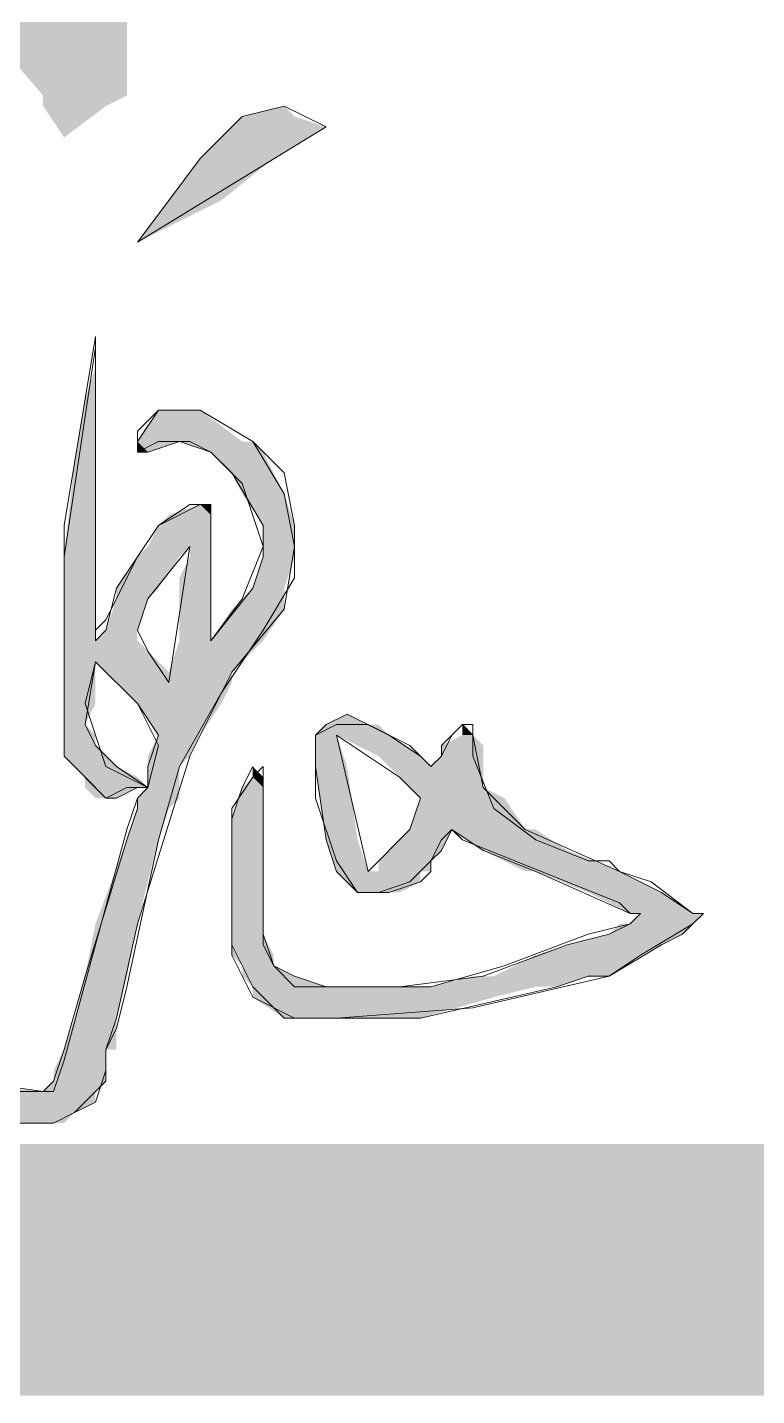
# Model space of a CAD drawing. Header units: inches. Extents: x 20 to 409, y 5 to 283.
# Drawn here: x 278.24 to 281.19, y 5.1 to 10.62 of the extents above; entities that cross this region are included whole.
import ezdxf

# ---------------------------------------------------------------- set-up
doc = ezdxf.new("R2010")
doc.units = ezdxf.units.IN
doc.header["$MEASUREMENT"] = 0
doc.layers.add('C00-00-00', color=7, linetype='Continuous')

msp = doc.modelspace()

# ---------------------------------------------------------------- hatches: boundary and pattern name
at = {"layer": 'C00-00-00'}
h = msp.add_hatch(color=0, dxfattribs=at)
h.dxf.hatch_style = 2
h.paths.add_polyline_path([(278.0544, 10.6433), (278.3084, 10.3469), (278.6471, 10.3469)])
h = msp.add_hatch(color=0, dxfattribs=at)
h.dxf.hatch_style = 2
h.paths.add_polyline_path([(278.0544, 10.6433), (278.6471, 10.6433), (278.6471, 10.3469)])
h = msp.add_hatch(color=0, dxfattribs=at)
h.dxf.hatch_style = 2
h.paths.add_polyline_path([(278.3084, 10.3469), (278.3084, 10.3046), (278.5624, 10.3046)])
h = msp.add_hatch(color=0, dxfattribs=at)
h.dxf.hatch_style = 2
h.paths.add_polyline_path([(278.3084, 10.3469), (278.6471, 10.3469), (278.5624, 10.3046)])
h = msp.add_hatch(color=0, dxfattribs=at)
h.dxf.hatch_style = 2
h.paths.add_polyline_path([(278.3084, 10.3046), (278.5624, 10.3046), (278.3931, 10.1776)])
h = msp.add_hatch(color=0, dxfattribs=at)
h.dxf.hatch_style = 2
h.paths.add_polyline_path([(279.2821, 10.3046), (279.1128, 10.2623), (279.3244, 10.2623)])
h = msp.add_hatch(color=0, dxfattribs=at)
h.dxf.hatch_style = 2
h.paths.add_polyline_path([(279.1128, 10.2623), (279.0704, 10.2199), (279.4514, 10.2199)])
h = msp.add_hatch(color=0, dxfattribs=at)
h.dxf.hatch_style = 2
h.paths.add_polyline_path([(279.1128, 10.2623), (279.3244, 10.2623), (279.4514, 10.2199)])
h = msp.add_hatch(color=0, dxfattribs=at)
h.dxf.hatch_style = 2
h.paths.add_polyline_path([(279.0704, 10.2199), (278.9434, 10.0929), (279.2398, 10.0929)])
h = msp.add_hatch(color=0, dxfattribs=at)
h.dxf.hatch_style = 2
h.paths.add_polyline_path([(279.0704, 10.2199), (279.4514, 10.2199), (279.2398, 10.0929)])
h = msp.add_hatch(color=0, dxfattribs=at)
h.dxf.hatch_style = 2
h.paths.add_polyline_path([(278.9434, 10.0929), (278.8164, 9.9236), (279.0281, 9.9236)])
h = msp.add_hatch(color=0, dxfattribs=at)
h.dxf.hatch_style = 2
h.paths.add_polyline_path([(278.9434, 10.0929), (279.2398, 10.0929), (279.0281, 9.9236)])
h = msp.add_hatch(color=0, dxfattribs=at)
h.dxf.hatch_style = 2
h.paths.add_polyline_path([(278.8164, 9.9236), (279.0281, 9.9236), (278.6894, 9.7543)])
h = msp.add_hatch(color=0, dxfattribs=at)
h.dxf.hatch_style = 2
h.paths.add_polyline_path([(278.5201, 9.2463), (278.4778, 9.1193), (278.5201, 9.1193)])
h = msp.add_hatch(color=0, dxfattribs=at)
h.dxf.hatch_style = 2
h.paths.add_polyline_path([(278.4778, 9.1193), (278.4354, 8.8653), (278.5201, 8.8653)])
h = msp.add_hatch(color=0, dxfattribs=at)
h.dxf.hatch_style = 2
h.paths.add_polyline_path([(278.4778, 9.1193), (278.5201, 9.1193), (278.5201, 8.8653)])
h = msp.add_hatch(color=0, dxfattribs=at)
h.dxf.hatch_style = 2
h.paths.add_polyline_path([(278.7741, 9.0769), (278.6894, 8.9499), (279.1128, 8.9499)])
h = msp.add_hatch(color=0, dxfattribs=at)
h.dxf.hatch_style = 2
h.paths.add_polyline_path([(278.7741, 9.0769), (278.9434, 9.0769), (279.1128, 8.9499)])
h = msp.add_hatch(color=0, dxfattribs=at)
h.dxf.hatch_style = 2
h.paths.add_polyline_path([(278.6894, 8.9499), (278.6894, 8.9076), (278.7318, 8.9076)])
h = msp.add_hatch(color=0, dxfattribs=at)
h.dxf.hatch_style = 2
h.paths.add_polyline_path([(278.6894, 8.9499), (278.8588, 8.9499), (278.7318, 8.9076)])
h = msp.add_hatch(color=0, dxfattribs=at)
h.dxf.hatch_style = 2
h.paths.add_polyline_path([(278.8588, 8.9499), (278.9858, 8.9076), (279.1974, 8.9076)])
h = msp.add_hatch(color=0, dxfattribs=at)
h.dxf.hatch_style = 2
h.paths.add_polyline_path([(278.8588, 8.9499), (279.1551, 8.9499), (279.1974, 8.9076)])
h = msp.add_hatch(color=0, dxfattribs=at)
h.dxf.hatch_style = 2
h.paths.add_polyline_path([(278.9858, 8.9076), (279.0704, 8.8229), (279.2398, 8.8229)])
h = msp.add_hatch(color=0, dxfattribs=at)
h.dxf.hatch_style = 2
h.paths.add_polyline_path([(278.9858, 8.9076), (279.1974, 8.9076), (279.2398, 8.8229)])
h = msp.add_hatch(color=0, dxfattribs=at)
h.dxf.hatch_style = 2
h.paths.add_polyline_path([(278.4354, 8.8653), (278.3931, 8.4843), (278.5201, 8.4843)])
h = msp.add_hatch(color=0, dxfattribs=at)
h.dxf.hatch_style = 2
h.paths.add_polyline_path([(278.4354, 8.8653), (278.5201, 8.8653), (278.5201, 8.4843)])
h = msp.add_hatch(color=0, dxfattribs=at)
h.dxf.hatch_style = 2
h.paths.add_polyline_path([(279.0704, 8.8229), (279.1128, 8.7383), (279.2821, 8.7383)])
h = msp.add_hatch(color=0, dxfattribs=at)
h.dxf.hatch_style = 2
h.paths.add_polyline_path([(279.0704, 8.8229), (279.2398, 8.8229), (279.2821, 8.7383)])
h = msp.add_hatch(color=0, dxfattribs=at)
h.dxf.hatch_style = 2
h.paths.add_polyline_path([(279.1128, 8.7383), (279.1974, 8.6113), (279.3244, 8.6113)])
h = msp.add_hatch(color=0, dxfattribs=at)
h.dxf.hatch_style = 2
h.paths.add_polyline_path([(279.1128, 8.7383), (279.2821, 8.7383), (279.3244, 8.6113)])
h = msp.add_hatch(color=0, dxfattribs=at)
h.dxf.hatch_style = 2
h.paths.add_polyline_path([(278.9434, 8.6959), (278.8164, 8.6536), (278.9858, 8.6536)])
h = msp.add_hatch(color=0, dxfattribs=at)
h.dxf.hatch_style = 2
h.paths.add_polyline_path([(278.9434, 8.6959), (278.9858, 8.6959), (278.9858, 8.6536)])
h = msp.add_hatch(color=0, dxfattribs=at)
h.dxf.hatch_style = 2
h.paths.add_polyline_path([(278.8164, 8.6536), (278.7741, 8.6113), (278.9858, 8.6113)])
h = msp.add_hatch(color=0, dxfattribs=at)
h.dxf.hatch_style = 2
h.paths.add_polyline_path([(278.8164, 8.6536), (278.9858, 8.6536), (278.9858, 8.6113)])
h = msp.add_hatch(color=0, dxfattribs=at)
h.dxf.hatch_style = 2
h.paths.add_polyline_path([(278.7741, 8.6113), (278.7318, 8.5266), (278.9858, 8.5266)])
h = msp.add_hatch(color=0, dxfattribs=at)
h.dxf.hatch_style = 2
h.paths.add_polyline_path([(278.7741, 8.6113), (278.9858, 8.6113), (278.9858, 8.5266)])
h = msp.add_hatch(color=0, dxfattribs=at)
h.dxf.hatch_style = 2
h.paths.add_polyline_path([(279.1974, 8.6113), (279.1974, 8.5266), (279.3244, 8.5266)])
h = msp.add_hatch(color=0, dxfattribs=at)
h.dxf.hatch_style = 2
h.paths.add_polyline_path([(279.1974, 8.6113), (279.3244, 8.6113), (279.3244, 8.5266)])
h = msp.add_hatch(color=0, dxfattribs=at)
h.dxf.hatch_style = 2
h.paths.add_polyline_path([(278.7318, 8.5266), (278.6894, 8.4843), (278.8588, 8.4843)])
h = msp.add_hatch(color=0, dxfattribs=at)
h.dxf.hatch_style = 2
h.paths.add_polyline_path([(278.7318, 8.5266), (278.9011, 8.5266), (278.8588, 8.4843)])
h = msp.add_hatch(color=0, dxfattribs=at)
h.dxf.hatch_style = 2
h.paths.add_polyline_path([(278.9011, 8.5266), (278.9011, 8.4843), (278.9858, 8.4843)])
h = msp.add_hatch(color=0, dxfattribs=at)
h.dxf.hatch_style = 2
h.paths.add_polyline_path([(278.9011, 8.5266), (278.9858, 8.5266), (278.9858, 8.4843)])
h = msp.add_hatch(color=0, dxfattribs=at)
h.dxf.hatch_style = 2
h.paths.add_polyline_path([(279.1974, 8.5266), (279.1974, 8.4843), (279.3244, 8.4843)])
h = msp.add_hatch(color=0, dxfattribs=at)
h.dxf.hatch_style = 2
h.paths.add_polyline_path([(279.1974, 8.5266), (279.3244, 8.5266), (279.3244, 8.4843)])
h = msp.add_hatch(color=0, dxfattribs=at)
h.dxf.hatch_style = 2
h.paths.add_polyline_path([(278.3931, 8.4843), (278.3931, 8.3573), (278.5201, 8.3573)])
h = msp.add_hatch(color=0, dxfattribs=at)
h.dxf.hatch_style = 2
h.paths.add_polyline_path([(278.3931, 8.4843), (278.5201, 8.4843), (278.5201, 8.3573)])
h = msp.add_hatch(color=0, dxfattribs=at)
h.dxf.hatch_style = 2
h.paths.add_polyline_path([(278.6894, 8.4843), (278.6048, 8.3573), (278.7741, 8.3573)])
h = msp.add_hatch(color=0, dxfattribs=at)
h.dxf.hatch_style = 2
h.paths.add_polyline_path([(278.6894, 8.4843), (278.8588, 8.4843), (278.7741, 8.3573)])
h = msp.add_hatch(color=0, dxfattribs=at)
h.dxf.hatch_style = 2
h.paths.add_polyline_path([(278.9011, 8.4843), (278.8588, 8.3996), (278.9858, 8.3996)])
h = msp.add_hatch(color=0, dxfattribs=at)
h.dxf.hatch_style = 2
h.paths.add_polyline_path([(278.9011, 8.4843), (278.9858, 8.4843), (278.9858, 8.3996)])
h = msp.add_hatch(color=0, dxfattribs=at)
h.dxf.hatch_style = 2
h.paths.add_polyline_path([(279.1974, 8.4843), (279.1551, 8.3573), (279.2821, 8.3573)])
h = msp.add_hatch(color=0, dxfattribs=at)
h.dxf.hatch_style = 2
h.paths.add_polyline_path([(279.1974, 8.4843), (279.3244, 8.4843), (279.2821, 8.3573)])
h = msp.add_hatch(color=0, dxfattribs=at)
h.dxf.hatch_style = 2
h.paths.add_polyline_path([(278.8588, 8.3996), (278.8588, 8.1456), (278.9858, 8.1456)])
h = msp.add_hatch(color=0, dxfattribs=at)
h.dxf.hatch_style = 2
h.paths.add_polyline_path([(278.8588, 8.3996), (278.9858, 8.3996), (278.9858, 8.1456)])
h = msp.add_hatch(color=0, dxfattribs=at)
h.dxf.hatch_style = 2
h.paths.add_polyline_path([(278.3931, 8.3573), (278.3931, 8.3149), (278.5201, 8.3149)])
h = msp.add_hatch(color=0, dxfattribs=at)
h.dxf.hatch_style = 2
h.paths.add_polyline_path([(278.3931, 8.3573), (278.5201, 8.3573), (278.5201, 8.3149)])
h = msp.add_hatch(color=0, dxfattribs=at)
h.dxf.hatch_style = 2
h.paths.add_polyline_path([(278.6048, 8.3573), (278.6048, 8.3149), (278.7318, 8.3149)])
h = msp.add_hatch(color=0, dxfattribs=at)
h.dxf.hatch_style = 2
h.paths.add_polyline_path([(278.6048, 8.3573), (278.7741, 8.3573), (278.7318, 8.3149)])
h = msp.add_hatch(color=0, dxfattribs=at)
h.dxf.hatch_style = 2
h.paths.add_polyline_path([(279.1551, 8.3573), (279.0704, 8.2726), (279.2821, 8.2726)])
h = msp.add_hatch(color=0, dxfattribs=at)
h.dxf.hatch_style = 2
h.paths.add_polyline_path([(279.1551, 8.3573), (279.2821, 8.3573), (279.2821, 8.2726)])
h = msp.add_hatch(color=0, dxfattribs=at)
h.dxf.hatch_style = 2
h.paths.add_polyline_path([(278.3931, 8.3149), (278.3931, 8.2303), (278.5201, 8.2303)])
h = msp.add_hatch(color=0, dxfattribs=at)
h.dxf.hatch_style = 2
h.paths.add_polyline_path([(278.3931, 8.3149), (278.5201, 8.3149), (278.5201, 8.2303)])
h = msp.add_hatch(color=0, dxfattribs=at)
h.dxf.hatch_style = 2
h.paths.add_polyline_path([(278.6048, 8.3149), (278.5624, 8.1879), (278.6894, 8.1879)])
h = msp.add_hatch(color=0, dxfattribs=at)
h.dxf.hatch_style = 2
h.paths.add_polyline_path([(278.6048, 8.3149), (278.7318, 8.3149), (278.6894, 8.1879)])
h = msp.add_hatch(color=0, dxfattribs=at)
h.dxf.hatch_style = 2
h.paths.add_polyline_path([(279.0704, 8.2726), (278.9858, 8.1456), (279.1974, 8.1456)])
h = msp.add_hatch(color=0, dxfattribs=at)
h.dxf.hatch_style = 2
h.paths.add_polyline_path([(279.0704, 8.2726), (279.2821, 8.2726), (279.1974, 8.1456)])
h = msp.add_hatch(color=0, dxfattribs=at)
h.dxf.hatch_style = 2
h.paths.add_polyline_path([(278.3931, 8.2303), (278.3931, 8.1456), (278.5201, 8.1456)])
h = msp.add_hatch(color=0, dxfattribs=at)
h.dxf.hatch_style = 2
h.paths.add_polyline_path([(278.3931, 8.2303), (278.5201, 8.2303), (278.5201, 8.1456)])
h = msp.add_hatch(color=0, dxfattribs=at)
h.dxf.hatch_style = 2
h.paths.add_polyline_path([(278.5624, 8.1879), (278.5201, 8.1456), (278.6894, 8.1456)])
h = msp.add_hatch(color=0, dxfattribs=at)
h.dxf.hatch_style = 2
h.paths.add_polyline_path([(278.5624, 8.1879), (278.6894, 8.1879), (278.6894, 8.1456)])
h = msp.add_hatch(color=0, dxfattribs=at)
h.dxf.hatch_style = 2
h.paths.add_polyline_path([(278.3931, 8.1456), (278.3931, 8.1033), (278.7318, 8.1033)])
h = msp.add_hatch(color=0, dxfattribs=at)
h.dxf.hatch_style = 2
h.paths.add_polyline_path([(278.3931, 8.1456), (278.6894, 8.1456), (278.7318, 8.1033)])
h = msp.add_hatch(color=0, dxfattribs=at)
h.dxf.hatch_style = 2
h.paths.add_polyline_path([(278.8588, 8.1456), (278.8164, 8.0186), (279.0704, 8.0186)])
h = msp.add_hatch(color=0, dxfattribs=at)
h.dxf.hatch_style = 2
h.paths.add_polyline_path([(278.8588, 8.1456), (279.1974, 8.1456), (279.0704, 8.0186)])
h = msp.add_hatch(color=0, dxfattribs=at)
h.dxf.hatch_style = 2
h.paths.add_polyline_path([(278.3931, 8.1033), (278.3931, 8.0609), (278.7741, 8.0609)])
h = msp.add_hatch(color=0, dxfattribs=at)
h.dxf.hatch_style = 2
h.paths.add_polyline_path([(278.3931, 8.1033), (278.7318, 8.1033), (278.7741, 8.0609)])
h = msp.add_hatch(color=0, dxfattribs=at)
h.dxf.hatch_style = 2
h.paths.add_polyline_path([(278.3931, 8.0609), (278.3931, 8.0186), (278.5201, 8.0186)])
h = msp.add_hatch(color=0, dxfattribs=at)
h.dxf.hatch_style = 2
h.paths.add_polyline_path([(278.3931, 8.0609), (278.5201, 8.0609), (278.5201, 8.0186)])
h = msp.add_hatch(color=0, dxfattribs=at)
h.dxf.hatch_style = 2
h.paths.add_polyline_path([(278.3931, 8.0186), (278.3931, 7.8916), (278.5201, 7.8916)])
h = msp.add_hatch(color=0, dxfattribs=at)
h.dxf.hatch_style = 2
h.paths.add_polyline_path([(278.3931, 8.0186), (278.5201, 8.0186), (278.5201, 7.8916)])
h = msp.add_hatch(color=0, dxfattribs=at)
h.dxf.hatch_style = 2
h.paths.add_polyline_path([(278.5201, 8.0609), (278.5624, 8.0186), (278.8164, 8.0186)])
h = msp.add_hatch(color=0, dxfattribs=at)
h.dxf.hatch_style = 2
h.paths.add_polyline_path([(278.5201, 8.0609), (278.7741, 8.0609), (278.8164, 8.0186)])
h = msp.add_hatch(color=0, dxfattribs=at)
h.dxf.hatch_style = 2
h.paths.add_polyline_path([(278.5624, 8.0186), (278.6048, 7.9763), (278.8164, 7.9763)])
h = msp.add_hatch(color=0, dxfattribs=at)
h.dxf.hatch_style = 2
h.paths.add_polyline_path([(278.5624, 8.0186), (278.8164, 8.0186), (278.8164, 7.9763)])
h = msp.add_hatch(color=0, dxfattribs=at)
h.dxf.hatch_style = 2
h.paths.add_polyline_path([(278.8164, 8.0186), (278.8164, 7.9763), (279.0704, 7.9763)])
h = msp.add_hatch(color=0, dxfattribs=at)
h.dxf.hatch_style = 2
h.paths.add_polyline_path([(278.8164, 8.0186), (279.0704, 8.0186), (279.0704, 7.9763)])
h = msp.add_hatch(color=0, dxfattribs=at)
h.dxf.hatch_style = 2
h.paths.add_polyline_path([(278.6048, 7.9763), (278.6894, 7.8916), (279.0281, 7.8916)])
h = msp.add_hatch(color=0, dxfattribs=at)
h.dxf.hatch_style = 2
h.paths.add_polyline_path([(278.6048, 7.9763), (279.0704, 7.9763), (279.0281, 7.8916)])
h = msp.add_hatch(color=0, dxfattribs=at)
h.dxf.hatch_style = 2
h.paths.add_polyline_path([(278.3931, 7.8916), (278.3931, 7.8069), (278.4778, 7.8069)])
h = msp.add_hatch(color=0, dxfattribs=at)
h.dxf.hatch_style = 2
h.paths.add_polyline_path([(278.3931, 7.8916), (278.5201, 7.8916), (278.4778, 7.8069)])
h = msp.add_hatch(color=0, dxfattribs=at)
h.dxf.hatch_style = 2
h.paths.add_polyline_path([(278.6894, 7.8916), (278.7741, 7.7646), (278.9434, 7.7646)])
h = msp.add_hatch(color=0, dxfattribs=at)
h.dxf.hatch_style = 2
h.paths.add_polyline_path([(278.6894, 7.8916), (279.0281, 7.8916), (278.9434, 7.7646)])
h = msp.add_hatch(color=0, dxfattribs=at)
h.dxf.hatch_style = 2
h.paths.add_polyline_path([(279.5361, 7.8493), (279.4514, 7.8069), (279.6208, 7.8069)])
h = msp.add_hatch(color=0, dxfattribs=at)
h.dxf.hatch_style = 2
h.paths.add_polyline_path([(278.3931, 7.8069), (278.3931, 7.7646), (278.5201, 7.7646)])
h = msp.add_hatch(color=0, dxfattribs=at)
h.dxf.hatch_style = 2
h.paths.add_polyline_path([(278.3931, 7.8069), (278.4778, 7.8069), (278.5201, 7.7646)])
h = msp.add_hatch(color=0, dxfattribs=at)
h.dxf.hatch_style = 2
h.paths.add_polyline_path([(279.4514, 7.8069), (279.4091, 7.7646), (279.7054, 7.7646)])
h = msp.add_hatch(color=0, dxfattribs=at)
h.dxf.hatch_style = 2
h.paths.add_polyline_path([(279.4514, 7.8069), (279.6631, 7.8069), (279.7054, 7.7646)])
h = msp.add_hatch(color=0, dxfattribs=at)
h.dxf.hatch_style = 2
h.paths.add_polyline_path([(280.0018, 7.8069), (280.0018, 7.7646), (280.0441, 7.7646)])
h = msp.add_hatch(color=0, dxfattribs=at)
h.dxf.hatch_style = 2
h.paths.add_polyline_path([(278.3931, 7.7646), (278.3931, 7.7223), (278.5201, 7.7223)])
h = msp.add_hatch(color=0, dxfattribs=at)
h.dxf.hatch_style = 2
h.paths.add_polyline_path([(278.3931, 7.7646), (278.5201, 7.7646), (278.5201, 7.7223)])
h = msp.add_hatch(color=0, dxfattribs=at)
h.dxf.hatch_style = 2
h.paths.add_polyline_path([(278.7741, 7.7646), (278.7318, 7.6799), (278.9011, 7.6799)])
h = msp.add_hatch(color=0, dxfattribs=at)
h.dxf.hatch_style = 2
h.paths.add_polyline_path([(278.7741, 7.7646), (278.9434, 7.7646), (278.9011, 7.6799)])
h = msp.add_hatch(color=0, dxfattribs=at)
h.dxf.hatch_style = 2
h.paths.add_polyline_path([(279.4091, 7.7646), (279.4091, 7.6376), (279.5361, 7.6376)])
h = msp.add_hatch(color=0, dxfattribs=at)
h.dxf.hatch_style = 2
h.paths.add_polyline_path([(279.4091, 7.7646), (279.4938, 7.7646), (279.5361, 7.6376)])
h = msp.add_hatch(color=0, dxfattribs=at)
h.dxf.hatch_style = 2
h.paths.add_polyline_path([(279.4938, 7.7646), (279.6631, 7.6799), (279.8324, 7.6799)])
h = msp.add_hatch(color=0, dxfattribs=at)
h.dxf.hatch_style = 2
h.paths.add_polyline_path([(279.4938, 7.7646), (279.7054, 7.7646), (279.8324, 7.6799)])
h = msp.add_hatch(color=0, dxfattribs=at)
h.dxf.hatch_style = 2
h.paths.add_polyline_path([(280.0018, 7.7646), (279.9171, 7.7223), (280.0864, 7.7223)])
h = msp.add_hatch(color=0, dxfattribs=at)
h.dxf.hatch_style = 2
h.paths.add_polyline_path([(280.0018, 7.7646), (280.0441, 7.7646), (280.0864, 7.7223)])
h = msp.add_hatch(color=0, dxfattribs=at)
h.dxf.hatch_style = 2
h.paths.add_polyline_path([(278.3931, 7.7223), (278.3931, 7.6799), (278.5624, 7.6799)])
h = msp.add_hatch(color=0, dxfattribs=at)
h.dxf.hatch_style = 2
h.paths.add_polyline_path([(278.3931, 7.7223), (278.5201, 7.7223), (278.5624, 7.6799)])
h = msp.add_hatch(color=0, dxfattribs=at)
h.dxf.hatch_style = 2
h.paths.add_polyline_path([(278.3931, 7.6799), (278.4354, 7.6376), (278.6048, 7.6376)])
h = msp.add_hatch(color=0, dxfattribs=at)
h.dxf.hatch_style = 2
h.paths.add_polyline_path([(278.3931, 7.6799), (278.5624, 7.6799), (278.6048, 7.6376)])
h = msp.add_hatch(color=0, dxfattribs=at)
h.dxf.hatch_style = 2
h.paths.add_polyline_path([(278.7318, 7.6799), (278.7318, 7.6376), (278.8588, 7.6376)])
h = msp.add_hatch(color=0, dxfattribs=at)
h.dxf.hatch_style = 2
h.paths.add_polyline_path([(278.7318, 7.6799), (278.9011, 7.6799), (278.8588, 7.6376)])
h = msp.add_hatch(color=0, dxfattribs=at)
h.dxf.hatch_style = 2
h.paths.add_polyline_path([(279.6631, 7.6799), (279.7054, 7.6376), (279.8748, 7.6376)])
h = msp.add_hatch(color=0, dxfattribs=at)
h.dxf.hatch_style = 2
h.paths.add_polyline_path([(279.6631, 7.6799), (279.8324, 7.6799), (279.8748, 7.6376)])
h = msp.add_hatch(color=0, dxfattribs=at)
h.dxf.hatch_style = 2
h.paths.add_polyline_path([(279.9171, 7.6799), (279.8748, 7.6376), (280.0864, 7.6376)])
h = msp.add_hatch(color=0, dxfattribs=at)
h.dxf.hatch_style = 2
h.paths.add_polyline_path([(279.9171, 7.7223), (279.9171, 7.6799), (280.0864, 7.6799)])
h = msp.add_hatch(color=0, dxfattribs=at)
h.dxf.hatch_style = 2
h.paths.add_polyline_path([(279.9171, 7.7223), (280.0864, 7.7223), (280.0864, 7.6799)])
h = msp.add_hatch(color=0, dxfattribs=at)
h.dxf.hatch_style = 2
h.paths.add_polyline_path([(279.9171, 7.6799), (280.0864, 7.6799), (280.0864, 7.6376)])
h = msp.add_hatch(color=0, dxfattribs=at)
h.dxf.hatch_style = 2
h.paths.add_polyline_path([(278.4354, 7.6376), (278.4778, 7.5953), (278.6894, 7.5953)])
h = msp.add_hatch(color=0, dxfattribs=at)
h.dxf.hatch_style = 2
h.paths.add_polyline_path([(278.4354, 7.6376), (278.6048, 7.6376), (278.6894, 7.5953)])
h = msp.add_hatch(color=0, dxfattribs=at)
h.dxf.hatch_style = 2
h.paths.add_polyline_path([(278.7318, 7.6376), (278.7318, 7.5529), (278.8588, 7.5529)])
h = msp.add_hatch(color=0, dxfattribs=at)
h.dxf.hatch_style = 2
h.paths.add_polyline_path([(278.7318, 7.6376), (278.8588, 7.6376), (278.8588, 7.5529)])
h = msp.add_hatch(color=0, dxfattribs=at)
h.dxf.hatch_style = 2
h.paths.add_polyline_path([(279.1551, 7.6376), (279.1551, 7.5953), (279.1974, 7.5953)])
h = msp.add_hatch(color=0, dxfattribs=at)
h.dxf.hatch_style = 2
h.paths.add_polyline_path([(279.4091, 7.6376), (279.4514, 7.3413), (279.5784, 7.3413)])
h = msp.add_hatch(color=0, dxfattribs=at)
h.dxf.hatch_style = 2
h.paths.add_polyline_path([(279.4091, 7.6376), (279.5361, 7.6376), (279.5784, 7.3413)])
h = msp.add_hatch(color=0, dxfattribs=at)
h.dxf.hatch_style = 2
h.paths.add_polyline_path([(279.7054, 7.6376), (279.7478, 7.5953), (280.0864, 7.5953)])
h = msp.add_hatch(color=0, dxfattribs=at)
h.dxf.hatch_style = 2
h.paths.add_polyline_path([(279.7054, 7.6376), (280.0864, 7.6376), (280.0864, 7.5953)])
h = msp.add_hatch(color=0, dxfattribs=at)
h.dxf.hatch_style = 2
h.paths.add_polyline_path([(278.4778, 7.5953), (278.4778, 7.5529), (278.7318, 7.5529)])
h = msp.add_hatch(color=0, dxfattribs=at)
h.dxf.hatch_style = 2
h.paths.add_polyline_path([(278.4778, 7.5953), (278.6894, 7.5953), (278.7318, 7.5529)])
h = msp.add_hatch(color=0, dxfattribs=at)
h.dxf.hatch_style = 2
h.paths.add_polyline_path([(279.1551, 7.5953), (279.1128, 7.5529), (279.1974, 7.5529)])
h = msp.add_hatch(color=0, dxfattribs=at)
h.dxf.hatch_style = 2
h.paths.add_polyline_path([(279.1551, 7.5953), (279.1974, 7.5953), (279.1974, 7.5529)])
h = msp.add_hatch(color=0, dxfattribs=at)
h.dxf.hatch_style = 2
h.paths.add_polyline_path([(279.7478, 7.5953), (279.7901, 7.5529), (280.0864, 7.5529)])
h = msp.add_hatch(color=0, dxfattribs=at)
h.dxf.hatch_style = 2
h.paths.add_polyline_path([(279.7478, 7.5953), (280.0864, 7.5953), (280.0864, 7.5529)])
h = msp.add_hatch(color=0, dxfattribs=at)
h.dxf.hatch_style = 2
h.paths.add_polyline_path([(278.4778, 7.5529), (278.5201, 7.5106), (278.6048, 7.5106)])
h = msp.add_hatch(color=0, dxfattribs=at)
h.dxf.hatch_style = 2
h.paths.add_polyline_path([(278.4778, 7.5529), (278.6894, 7.5529), (278.6048, 7.5106)])
h = msp.add_hatch(color=0, dxfattribs=at)
h.dxf.hatch_style = 2
h.paths.add_polyline_path([(278.7318, 7.5529), (278.6894, 7.5106), (278.8588, 7.5106)])
h = msp.add_hatch(color=0, dxfattribs=at)
h.dxf.hatch_style = 2
h.paths.add_polyline_path([(278.7318, 7.5529), (278.8588, 7.5529), (278.8588, 7.5106)])
h = msp.add_hatch(color=0, dxfattribs=at)
h.dxf.hatch_style = 2
h.paths.add_polyline_path([(279.1128, 7.5529), (279.0704, 7.4259), (279.1974, 7.4259)])
h = msp.add_hatch(color=0, dxfattribs=at)
h.dxf.hatch_style = 2
h.paths.add_polyline_path([(279.1128, 7.5529), (279.1974, 7.5529), (279.1974, 7.4259)])
h = msp.add_hatch(color=0, dxfattribs=at)
h.dxf.hatch_style = 2
h.paths.add_polyline_path([(279.7901, 7.5529), (279.8324, 7.5106), (280.1711, 7.5106)])
h = msp.add_hatch(color=0, dxfattribs=at)
h.dxf.hatch_style = 2
h.paths.add_polyline_path([(279.7901, 7.5529), (280.0864, 7.5529), (280.1711, 7.5106)])
h = msp.add_hatch(color=0, dxfattribs=at)
h.dxf.hatch_style = 2
h.paths.add_polyline_path([(278.6894, 7.4683), (278.6471, 7.3413), (278.7741, 7.3413)])
h = msp.add_hatch(color=0, dxfattribs=at)
h.dxf.hatch_style = 2
h.paths.add_polyline_path([(278.6894, 7.5106), (278.6894, 7.4683), (278.8164, 7.4683)])
h = msp.add_hatch(color=0, dxfattribs=at)
h.dxf.hatch_style = 2
h.paths.add_polyline_path([(278.6894, 7.5106), (278.8588, 7.5106), (278.8164, 7.4683)])
h = msp.add_hatch(color=0, dxfattribs=at)
h.dxf.hatch_style = 2
h.paths.add_polyline_path([(278.6894, 7.4683), (278.8164, 7.4683), (278.7741, 7.3413)])
h = msp.add_hatch(color=0, dxfattribs=at)
h.dxf.hatch_style = 2
h.paths.add_polyline_path([(279.8324, 7.5106), (279.7901, 7.3836), (280.2558, 7.3836)])
h = msp.add_hatch(color=0, dxfattribs=at)
h.dxf.hatch_style = 2
h.paths.add_polyline_path([(279.8324, 7.5106), (280.1711, 7.5106), (280.2558, 7.3836)])
h = msp.add_hatch(color=0, dxfattribs=at)
h.dxf.hatch_style = 2
h.paths.add_polyline_path([(279.0704, 7.4259), (279.0704, 7.3836), (279.1974, 7.3836)])
h = msp.add_hatch(color=0, dxfattribs=at)
h.dxf.hatch_style = 2
h.paths.add_polyline_path([(279.0704, 7.4259), (279.1974, 7.4259), (279.1974, 7.3836)])
h = msp.add_hatch(color=0, dxfattribs=at)
h.dxf.hatch_style = 2
h.paths.add_polyline_path([(279.0704, 7.3836), (279.0704, 7.2566), (279.1974, 7.2566)])
h = msp.add_hatch(color=0, dxfattribs=at)
h.dxf.hatch_style = 2
h.paths.add_polyline_path([(279.0704, 7.3836), (279.1974, 7.3836), (279.1974, 7.2566)])
h = msp.add_hatch(color=0, dxfattribs=at)
h.dxf.hatch_style = 2
h.paths.add_polyline_path([(279.7901, 7.3836), (279.7054, 7.2989), (279.9171, 7.2989)])
h = msp.add_hatch(color=0, dxfattribs=at)
h.dxf.hatch_style = 2
h.paths.add_polyline_path([(279.7901, 7.3836), (279.9594, 7.3836), (279.9171, 7.2989)])
h = msp.add_hatch(color=0, dxfattribs=at)
h.dxf.hatch_style = 2
h.paths.add_polyline_path([(279.9594, 7.3836), (280.0864, 7.2989), (280.4251, 7.2989)])
h = msp.add_hatch(color=0, dxfattribs=at)
h.dxf.hatch_style = 2
h.paths.add_polyline_path([(279.9594, 7.3836), (280.2981, 7.3836), (280.4251, 7.2989)])
h = msp.add_hatch(color=0, dxfattribs=at)
h.dxf.hatch_style = 2
h.paths.add_polyline_path([(278.6471, 7.3413), (278.5201, 7.0026), (278.6894, 7.0026)])
h = msp.add_hatch(color=0, dxfattribs=at)
h.dxf.hatch_style = 2
h.paths.add_polyline_path([(278.6471, 7.3413), (278.7741, 7.3413), (278.6894, 7.0026)])
h = msp.add_hatch(color=0, dxfattribs=at)
h.dxf.hatch_style = 2
h.paths.add_polyline_path([(279.4514, 7.3413), (279.4938, 7.2143), (279.6208, 7.2143)])
h = msp.add_hatch(color=0, dxfattribs=at)
h.dxf.hatch_style = 2
h.paths.add_polyline_path([(279.4514, 7.3413), (279.5784, 7.3413), (279.6208, 7.2143)])
h = msp.add_hatch(color=0, dxfattribs=at)
h.dxf.hatch_style = 2
h.paths.add_polyline_path([(279.7054, 7.2989), (279.6631, 7.2566), (279.8748, 7.2566)])
h = msp.add_hatch(color=0, dxfattribs=at)
h.dxf.hatch_style = 2
h.paths.add_polyline_path([(279.7054, 7.2989), (279.9171, 7.2989), (279.8748, 7.2566)])
h = msp.add_hatch(color=0, dxfattribs=at)
h.dxf.hatch_style = 2
h.paths.add_polyline_path([(280.0864, 7.2989), (280.2558, 7.2143), (280.6368, 7.2143)])
h = msp.add_hatch(color=0, dxfattribs=at)
h.dxf.hatch_style = 2
h.paths.add_polyline_path([(280.0864, 7.2989), (280.4251, 7.2989), (280.6368, 7.2143)])
h = msp.add_hatch(color=0, dxfattribs=at)
h.dxf.hatch_style = 2
h.paths.add_polyline_path([(279.0704, 7.2566), (279.0704, 7.0873), (279.1974, 7.0873)])
h = msp.add_hatch(color=0, dxfattribs=at)
h.dxf.hatch_style = 2
h.paths.add_polyline_path([(279.0704, 7.2566), (279.1974, 7.2566), (279.1974, 7.0873)])
h = msp.add_hatch(color=0, dxfattribs=at)
h.dxf.hatch_style = 2
h.paths.add_polyline_path([(279.6631, 7.2566), (279.6631, 7.2143), (279.8748, 7.2143)])
h = msp.add_hatch(color=0, dxfattribs=at)
h.dxf.hatch_style = 2
h.paths.add_polyline_path([(279.6631, 7.2566), (279.8748, 7.2566), (279.8748, 7.2143)])
h = msp.add_hatch(color=0, dxfattribs=at)
h.dxf.hatch_style = 2
h.paths.add_polyline_path([(279.4938, 7.2143), (279.5361, 7.1719), (279.8324, 7.1719)])
h = msp.add_hatch(color=0, dxfattribs=at)
h.dxf.hatch_style = 2
h.paths.add_polyline_path([(279.4938, 7.2143), (279.8324, 7.2143), (279.8324, 7.1719)])
h = msp.add_hatch(color=0, dxfattribs=at)
h.dxf.hatch_style = 2
h.paths.add_polyline_path([(280.2981, 7.2143), (280.5098, 7.1296), (280.8061, 7.1296)])
h = msp.add_hatch(color=0, dxfattribs=at)
h.dxf.hatch_style = 2
h.paths.add_polyline_path([(280.2981, 7.2143), (280.6368, 7.2143), (280.8061, 7.1296)])
h = msp.add_hatch(color=0, dxfattribs=at)
h.dxf.hatch_style = 2
h.paths.add_polyline_path([(279.5361, 7.1719), (279.5784, 7.1296), (279.7478, 7.1296)])
h = msp.add_hatch(color=0, dxfattribs=at)
h.dxf.hatch_style = 2
h.paths.add_polyline_path([(279.5361, 7.1719), (279.8324, 7.1719), (279.7478, 7.1296)])
h = msp.add_hatch(color=0, dxfattribs=at)
h.dxf.hatch_style = 2
h.paths.add_polyline_path([(280.5098, 7.1296), (280.6791, 7.0449), (280.9331, 7.0449)])
h = msp.add_hatch(color=0, dxfattribs=at)
h.dxf.hatch_style = 2
h.paths.add_polyline_path([(280.5098, 7.1296), (280.8061, 7.1296), (280.9331, 7.0449)])
h = msp.add_hatch(color=0, dxfattribs=at)
h.dxf.hatch_style = 2
h.paths.add_polyline_path([(279.0704, 7.0873), (279.0704, 6.9603), (279.1974, 6.9603)])
h = msp.add_hatch(color=0, dxfattribs=at)
h.dxf.hatch_style = 2
h.paths.add_polyline_path([(279.0704, 7.0873), (279.1974, 7.0873), (279.1974, 6.9603)])
h = msp.add_hatch(color=0, dxfattribs=at)
h.dxf.hatch_style = 2
h.paths.add_polyline_path([(280.7214, 7.0449), (280.6791, 7.0026), (280.9331, 7.0026)])
h = msp.add_hatch(color=0, dxfattribs=at)
h.dxf.hatch_style = 2
h.paths.add_polyline_path([(280.7214, 7.0449), (280.9754, 7.0449), (280.9331, 7.0026)])
h = msp.add_hatch(color=0, dxfattribs=at)
h.dxf.hatch_style = 2
h.paths.add_polyline_path([(278.5201, 7.0026), (278.4778, 6.7909), (278.6471, 6.7909)])
h = msp.add_hatch(color=0, dxfattribs=at)
h.dxf.hatch_style = 2
h.paths.add_polyline_path([(278.5201, 7.0026), (278.6894, 7.0026), (278.6471, 6.7909)])
h = msp.add_hatch(color=0, dxfattribs=at)
h.dxf.hatch_style = 2
h.paths.add_polyline_path([(280.6368, 7.0026), (280.5944, 6.9603), (280.8908, 6.9603)])
h = msp.add_hatch(color=0, dxfattribs=at)
h.dxf.hatch_style = 2
h.paths.add_polyline_path([(280.6368, 7.0026), (280.9331, 7.0026), (280.8908, 6.9603)])
h = msp.add_hatch(color=0, dxfattribs=at)
h.dxf.hatch_style = 2
h.paths.add_polyline_path([(279.0704, 6.9603), (279.0704, 6.8756), (279.2398, 6.8756)])
h = msp.add_hatch(color=0, dxfattribs=at)
h.dxf.hatch_style = 2
h.paths.add_polyline_path([(279.0704, 6.9603), (279.1974, 6.9603), (279.2398, 6.8756)])
h = msp.add_hatch(color=0, dxfattribs=at)
h.dxf.hatch_style = 2
h.paths.add_polyline_path([(280.4251, 6.9179), (280.2981, 6.8756), (280.7214, 6.8756)])
h = msp.add_hatch(color=0, dxfattribs=at)
h.dxf.hatch_style = 2
h.paths.add_polyline_path([(280.5944, 6.9603), (280.4251, 6.9179), (280.8061, 6.9179)])
h = msp.add_hatch(color=0, dxfattribs=at)
h.dxf.hatch_style = 2
h.paths.add_polyline_path([(280.4251, 6.9179), (280.8061, 6.9179), (280.7214, 6.8756)])
h = msp.add_hatch(color=0, dxfattribs=at)
h.dxf.hatch_style = 2
h.paths.add_polyline_path([(280.5944, 6.9603), (280.8908, 6.9603), (280.8061, 6.9179)])
h = msp.add_hatch(color=0, dxfattribs=at)
h.dxf.hatch_style = 2
h.paths.add_polyline_path([(279.0704, 6.8756), (279.1128, 6.8333), (279.2398, 6.8333)])
h = msp.add_hatch(color=0, dxfattribs=at)
h.dxf.hatch_style = 2
h.paths.add_polyline_path([(279.0704, 6.8756), (279.2398, 6.8756), (279.2398, 6.8333)])
h = msp.add_hatch(color=0, dxfattribs=at)
h.dxf.hatch_style = 2
h.paths.add_polyline_path([(280.2981, 6.8756), (280.1288, 6.7909), (280.5944, 6.7909)])
h = msp.add_hatch(color=0, dxfattribs=at)
h.dxf.hatch_style = 2
h.paths.add_polyline_path([(280.2981, 6.8756), (280.7214, 6.8756), (280.5944, 6.7909)])
h = msp.add_hatch(color=0, dxfattribs=at)
h.dxf.hatch_style = 2
h.paths.add_polyline_path([(279.1128, 6.8333), (279.1128, 6.7909), (279.3244, 6.7909)])
h = msp.add_hatch(color=0, dxfattribs=at)
h.dxf.hatch_style = 2
h.paths.add_polyline_path([(279.1128, 6.8333), (279.2398, 6.8333), (279.3244, 6.7909)])
h = msp.add_hatch(color=0, dxfattribs=at)
h.dxf.hatch_style = 2
h.paths.add_polyline_path([(278.4778, 6.7909), (278.4354, 6.6216), (278.6048, 6.6216)])
h = msp.add_hatch(color=0, dxfattribs=at)
h.dxf.hatch_style = 2
h.paths.add_polyline_path([(278.4778, 6.7909), (278.6471, 6.7909), (278.6048, 6.6216)])
h = msp.add_hatch(color=0, dxfattribs=at)
h.dxf.hatch_style = 2
h.paths.add_polyline_path([(279.1128, 6.7909), (279.1551, 6.7486), (279.4514, 6.7486)])
h = msp.add_hatch(color=0, dxfattribs=at)
h.dxf.hatch_style = 2
h.paths.add_polyline_path([(279.1128, 6.7909), (279.3244, 6.7909), (279.4514, 6.7486)])
h = msp.add_hatch(color=0, dxfattribs=at)
h.dxf.hatch_style = 2
h.paths.add_polyline_path([(279.1551, 6.7486), (279.1551, 6.7063), (280.1288, 6.7063)])
h = msp.add_hatch(color=0, dxfattribs=at)
h.dxf.hatch_style = 2
h.paths.add_polyline_path([(279.1551, 6.7486), (280.2981, 6.7486), (280.1288, 6.7063)])
h = msp.add_hatch(color=0, dxfattribs=at)
h.dxf.hatch_style = 2
h.paths.add_polyline_path([(280.0441, 6.7909), (279.8748, 6.7486), (280.3828, 6.7486)])
h = msp.add_hatch(color=0, dxfattribs=at)
h.dxf.hatch_style = 2
h.paths.add_polyline_path([(280.0441, 6.7909), (280.5098, 6.7909), (280.3828, 6.7486)])
h = msp.add_hatch(color=0, dxfattribs=at)
h.dxf.hatch_style = 2
h.paths.add_polyline_path([(279.1551, 6.7063), (279.2821, 6.6216), (279.8324, 6.6216)])
h = msp.add_hatch(color=0, dxfattribs=at)
h.dxf.hatch_style = 2
h.paths.add_polyline_path([(279.1551, 6.7063), (280.1288, 6.7063), (279.8324, 6.6216)])
h = msp.add_hatch(color=0, dxfattribs=at)
h.dxf.hatch_style = 2
h.paths.add_polyline_path([(278.4354, 6.6216), (278.3931, 6.4946), (278.6048, 6.4946)])
h = msp.add_hatch(color=0, dxfattribs=at)
h.dxf.hatch_style = 2
h.paths.add_polyline_path([(278.4354, 6.6216), (278.6048, 6.6216), (278.6048, 6.4946)])
h = msp.add_hatch(color=0, dxfattribs=at)
h.dxf.hatch_style = 2
h.paths.add_polyline_path([(278.3931, 6.4946), (278.3508, 6.4099), (278.5624, 6.4099)])
h = msp.add_hatch(color=0, dxfattribs=at)
h.dxf.hatch_style = 2
h.paths.add_polyline_path([(278.3931, 6.4946), (278.5624, 6.4946), (278.5624, 6.4099)])
h = msp.add_hatch(color=0, dxfattribs=at)
h.dxf.hatch_style = 2
h.paths.add_polyline_path([(278.3508, 6.4099), (278.3508, 6.3676), (278.5624, 6.3676)])
h = msp.add_hatch(color=0, dxfattribs=at)
h.dxf.hatch_style = 2
h.paths.add_polyline_path([(278.3508, 6.4099), (278.5624, 6.4099), (278.5624, 6.3676)])
h = msp.add_hatch(color=0, dxfattribs=at)
h.dxf.hatch_style = 2
h.paths.add_polyline_path([(277.3348, 6.3676), (277.6734, 6.3253), (278.3084, 6.3253)])
h = msp.add_hatch(color=0, dxfattribs=at)
h.dxf.hatch_style = 2
h.paths.add_polyline_path([(277.3348, 6.3676), (277.9274, 6.3676), (278.3084, 6.3253)])
h = msp.add_hatch(color=0, dxfattribs=at)
h.dxf.hatch_style = 2
h.paths.add_polyline_path([(278.3508, 6.3676), (278.3084, 6.3253), (278.5201, 6.3253)])
h = msp.add_hatch(color=0, dxfattribs=at)
h.dxf.hatch_style = 2
h.paths.add_polyline_path([(278.3508, 6.3676), (278.5624, 6.3676), (278.5201, 6.3253)])
h = msp.add_hatch(color=0, dxfattribs=at)
h.dxf.hatch_style = 2
h.paths.add_polyline_path([(277.6734, 6.3253), (277.7158, 6.2829), (278.5201, 6.2829)])
h = msp.add_hatch(color=0, dxfattribs=at)
h.dxf.hatch_style = 2
h.paths.add_polyline_path([(277.6734, 6.3253), (278.5201, 6.3253), (278.5201, 6.2829)])
h = msp.add_hatch(color=0, dxfattribs=at)
h.dxf.hatch_style = 2
h.paths.add_polyline_path([(277.7581, 6.2829), (278.0968, 6.2406), (278.4354, 6.2406)])
h = msp.add_hatch(color=0, dxfattribs=at)
h.dxf.hatch_style = 2
h.paths.add_polyline_path([(277.7581, 6.2829), (278.5201, 6.2829), (278.4354, 6.2406)])
h = msp.add_hatch(color=0, dxfattribs=at)
h.dxf.hatch_style = 2
h.paths.add_polyline_path([(278.0968, 6.2406), (278.1814, 6.1983), (278.3931, 6.1983)])
h = msp.add_hatch(color=0, dxfattribs=at)
h.dxf.hatch_style = 2
h.paths.add_polyline_path([(278.0968, 6.2406), (278.4354, 6.2406), (278.3931, 6.1983)])
h = msp.add_hatch(color=0, dxfattribs=at)
h.dxf.hatch_style = 2
h.paths.add_polyline_path([(28.8381, 6.1136), (27.8221, 5.0976), (407.8061, 6.1136)])
h = msp.add_hatch(color=0, dxfattribs=at)
h.dxf.hatch_style = 2
h.paths.add_polyline_path([(27.8221, 5.0976), (407.8061, 6.1136), (408.8221, 5.0976)])

# ---------------------------------------------------------------- linework, layer by layer
at = {"layer": 'C00-00-00', "color": 0, "lineweight": 0}
for points in [[(279.4514, 10.2199), (278.6894, 9.7543), (278.8164, 9.9236), (278.9434, 10.0929), (279.1128, 10.2623), (279.2821, 10.3046)], [(278.6894, 9.7543), (279.4514, 10.2199), (279.2821, 10.3046), (279.1128, 10.2623), (278.9434, 10.0929), (278.8164, 9.9236)], [(278.8164, 7.9763), (278.7318, 8.1033), (278.6894, 8.1879), (278.7318, 8.3149), (278.9011, 8.5266)], [(278.8164, 7.9763), (278.9011, 8.5266), (278.7318, 8.3149), (278.6894, 8.1879), (278.7318, 8.1033)], [(278.6894, 7.8916), (278.5201, 8.0609), (278.4778, 7.8916), (278.5201, 7.7646), (278.5624, 7.6376), (278.7318, 7.5529), (278.7741, 7.7223)], [(280.0441, 7.7646), (280.0018, 7.8069), (279.9171, 7.7223), (279.9171, 7.6799), (279.8748, 7.6376), (279.8324, 7.6799), (279.7054, 7.7646), (279.5361, 7.8493), (279.4514, 7.8069), (279.4091, 7.7646), (279.4091, 7.6376), (279.4514, 7.3413), (279.4938, 7.2143), (279.5784, 7.1296), (279.7054, 7.1296), (279.8324, 7.1719), (279.8748, 7.2143), (279.8748, 7.2566), (279.9171, 7.2989), (279.9594, 7.3836), (280.0864, 7.2989), (280.2981, 7.2143), (280.6791, 7.0449), (280.7214, 7.0449), (280.6791, 7.0026), (280.5944, 6.9603), (280.4251, 6.9179), (280.0864, 6.7909), (279.7478, 6.7486), (279.4514, 6.7486), (279.3244, 6.7909), (279.2398, 6.8333), (279.1974, 6.9603), (279.1974, 7.5529), (279.1551, 7.6376), (279.1128, 7.5529), (279.0704, 7.4259), (279.0704, 6.8756), (279.1551, 6.7063), (279.3244, 6.6216), (279.8324, 6.6216), (280.3828, 6.7486), (280.5098, 6.7909), (280.5944, 6.7909), (280.7214, 6.8756), (280.9331, 7.0026), (280.9754, 7.0449), (280.9331, 7.0449), (280.8061, 7.1296), (280.6368, 7.2143), (280.2558, 7.3836), (280.0864, 7.5529)], [(280.5944, 6.7909), (280.0441, 6.6639), (279.4938, 6.6216), (279.2821, 6.6216), (279.1551, 6.7486), (279.0704, 6.9179), (279.0704, 7.4683), (279.1551, 7.5953), (279.1974, 7.6376), (279.1974, 6.9179), (279.2398, 6.8333), (279.3244, 6.7486), (279.8748, 6.7486), (280.1711, 6.8333), (280.5098, 6.9603), (280.6791, 7.0026), (280.7214, 7.0449), (280.6791, 7.0449), (280.6368, 7.0873), (280.4251, 7.1719), (280.0018, 7.3413), (279.9594, 7.3836), (279.9171, 7.3413), (279.8748, 7.2566), (279.7901, 7.1719), (279.6631, 7.1296), (279.5784, 7.1296), (279.4938, 7.2566), (279.4091, 7.5106), (279.4091, 7.7646), (279.4938, 7.8069), (279.6208, 7.8069), (279.7901, 7.7223), (279.8748, 7.6376), (279.9171, 7.6799), (279.9594, 7.7646), (280.0018, 7.8069), (280.0441, 7.8069), (280.0441, 7.7646), (280.0441, 7.6799), (280.1288, 7.4683), (280.2981, 7.3413), (280.5098, 7.2566), (280.5944, 7.2566), (280.6368, 7.2143), (280.7638, 7.1719), (280.9331, 7.0449), (280.9754, 7.0449), (280.9331, 7.0026), (280.8908, 6.9603), (280.8061, 6.9179)], [(279.6208, 7.2143), (279.4938, 7.7646), (279.7478, 7.5953), (279.8324, 7.5106), (279.7901, 7.3836)], [(279.4938, 7.7646), (279.6208, 7.2143), (279.7901, 7.3836), (279.8324, 7.5106), (279.7478, 7.5953)]]:
    msp.add_lwpolyline(points, close=True, dxfattribs=at)
for points in [[(278.1391, 6.3253), (278.3508, 6.3253), (278.3931, 6.4523), (278.5201, 6.9179), (278.6471, 7.3836), (278.6894, 7.5106), (278.7318, 7.5529), (278.6471, 7.5529), (278.5624, 7.5106), (278.3931, 7.6799), (278.3931, 8.6113), (278.5201, 9.3733), (278.5201, 8.1879), (278.5624, 8.2303), (278.6894, 8.4843), (278.7741, 8.6113), (278.9011, 8.6959), (278.9858, 8.6959), (278.9858, 8.5689), (278.9858, 8.1456), (279.1128, 8.3149), (279.1974, 8.5266), (279.1128, 8.7806), (278.9858, 8.9076), (278.9011, 8.9499), (278.7741, 8.9499), (278.6894, 8.9076), (278.6894, 8.9923), (278.7741, 9.0769), (278.9434, 9.0769), (279.1551, 8.9499), (279.2821, 8.8229), (279.3244, 8.6113), (279.3244, 8.3996), (279.1974, 8.1879), (279.0281, 7.9339), (278.8588, 7.6376), (278.7741, 7.3413), (278.6471, 6.7486), (278.6048, 6.5793), (278.5624, 6.4946), (278.5624, 6.3676), (278.4354, 6.2406), (278.3508, 6.1983), (278.2238, 6.1983)], [(278.1814, 6.1983), (278.3508, 6.1983), (278.4354, 6.2406), (278.5201, 6.2829), (278.5624, 6.4099), (278.5624, 6.4946), (278.6048, 6.6216), (278.6894, 7.0026), (278.9011, 7.6799), (279.0704, 8.0186), (279.2821, 8.2726), (279.3244, 8.5266), (279.2821, 8.7383), (279.1551, 8.9499), (278.9434, 9.0769), (278.7741, 9.0769), (278.6894, 8.9499), (278.6894, 8.9076), (278.7318, 8.9076), (278.8588, 8.9499), (278.9858, 8.9076), (279.0704, 8.8229), (279.1974, 8.6113), (279.1974, 8.4843), (279.1551, 8.3573), (278.9858, 8.1456), (278.9858, 8.6959), (278.9434, 8.6959), (278.7741, 8.6113), (278.6048, 8.3573), (278.5624, 8.1879), (278.5201, 8.1456), (278.5201, 9.3309), (278.3931, 8.4843), (278.3931, 7.6799), (278.4778, 7.5953), (278.5624, 7.5106), (278.6048, 7.5106), (278.6894, 7.5529), (278.7318, 7.5529), (278.6048, 7.6376), (278.5201, 7.7223), (278.4778, 7.8069), (278.5201, 8.0609), (278.6894, 7.8916), (278.7741, 7.7646), (278.7318, 7.6376), (278.7318, 7.5529), (278.6894, 7.5106), (278.6894, 7.4683), (278.6471, 7.3413), (278.4778, 6.7909), (278.3931, 6.4946), (278.3508, 6.3676), (278.3084, 6.3253), (277.7158, 6.4099)], [(278.7318, 7.5529), (278.7318, 7.5953)]]:
    msp.add_lwpolyline(points, dxfattribs=at)

doc.saveas('drawing.dxf')
